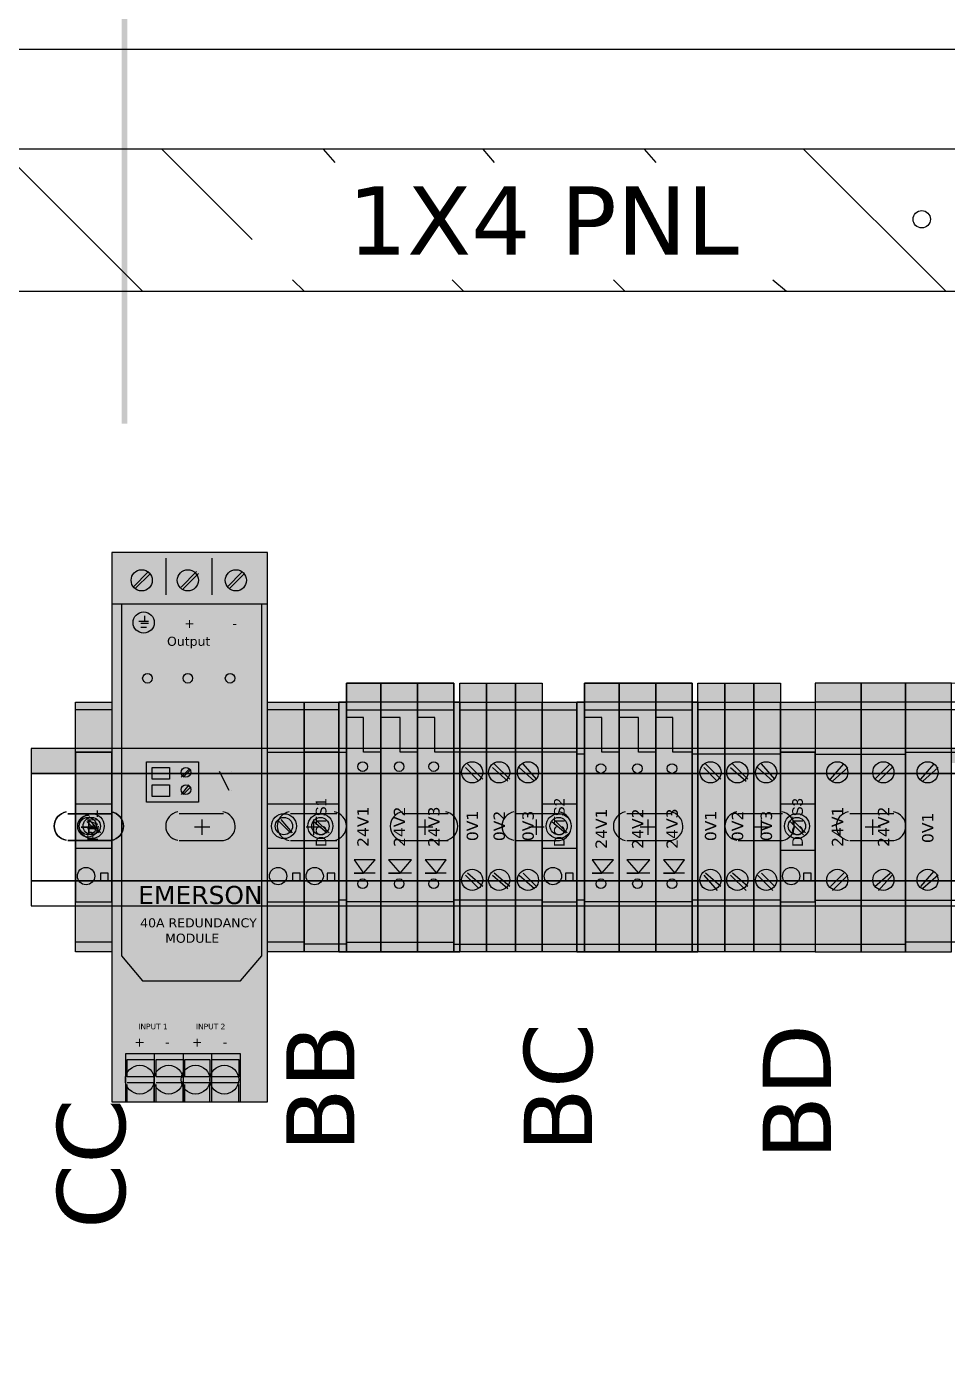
# Model space of a CAD drawing. Extents: x 4719 to 8938, y 1800 to 4482.
# Drawn here: x 6880.3 to 7083.3, y 3976.3 to 4267.4 of the extents above; entities that cross this region are included whole.
import ezdxf

# ---------------------------------------------------------------- set-up
doc = ezdxf.new("R2010")
doc.units = 0
doc.header["$LTSCALE"] = 10
doc.header["$MEASUREMENT"] = 0
doc.layers.add('G02-1-PRDXXXX-E-MRIO-01-P01-01$0$ANNOTATION', color=7, linetype='Continuous')
doc.styles.add('G02-1-PRDXXXX-E-MRIO-01-P01-01$0$PDF Swiss721BT-BoldCondensed', font='arial.ttf')
doc.styles.add('G02-1-PRDXXXX-E-MRIO-01-P01-01$0$PDF Verdana', font='verdana.ttf')

# ---------------------------------------------------------------- blocks, each defined once
blk = doc.blocks.new('G02-1-PRDXXXX-E-MRIO-01-P01-01$0$DV-54809-ZX-350-001')
at = {"layer": 'G02-1-PRDXXXX-E-MRIO-01-P01-01$0$ANNOTATION', "lineweight": 25}
for points in [[(1829.76, 2462.3), (2716.27, 2462.3), (2716.27, 1279.86), (1829.76, 1279.86)], [(1858.55, 1302.3), (2686.21, 1302.3), (2686.21, 2440.29), (1858.55, 2440.29)], [(1858.55, 2440.29), (1858.55, 2408.96), (2686.21, 2408.96), (2686.21, 2440.29)], [(1858.55, 2408.96), (2686.21, 2408.96), (2686.21, 2440.29), (1858.55, 2440.29)], [(2180.3, 2351.38), (2180.3, 2230.3), (2214.59, 2230.3), (2214.59, 2351.38)], [(2180.3, 2351.38), (2180.3, 2230.3), (2214.59, 2230.3), (2214.59, 2351.38)], [(2231.95, 2322.59), (2239.57, 2322.59), (2239.57, 2263.32), (2231.95, 2263.32)], [(2231.95, 2322.59), (2231.95, 2263.32), (2239.57, 2263.32), (2239.57, 2322.59)], [(2239.57, 2322.59), (2247.61, 2322.59), (2247.61, 2263.32), (2239.57, 2263.32)], [(2239.57, 2322.59), (2239.57, 2263.32), (2247.61, 2263.32), (2247.61, 2322.59)], [(2247.61, 2322.59), (2255.66, 2322.59), (2255.66, 2263.32), (2247.61, 2263.32)], [(2247.61, 2322.59), (2247.61, 2263.32), (2255.66, 2263.32), (2255.66, 2322.59)], [(2256.93, 2322.59), (2262.85, 2322.59), (2262.85, 2263.32), (2256.93, 2263.32), (2256.93, 2322.59), (2262.85, 2322.59), (2262.85, 2263.32), (2256.93, 2263.32)], [(2262.85, 2322.59), (2269.21, 2322.59), (2269.21, 2263.32), (2262.85, 2263.32), (2262.85, 2322.59), (2269.21, 2322.59), (2269.21, 2263.32), (2262.85, 2263.32)], [(2269.21, 2322.59), (2275.13, 2322.59), (2275.13, 2263.32), (2269.21, 2263.32), (2269.21, 2322.59), (2275.13, 2322.59), (2275.13, 2263.32), (2269.21, 2263.32)], [(2284.45, 2322.59), (2292.07, 2322.59), (2292.07, 2263.32), (2284.45, 2263.32)], [(2284.45, 2322.59), (2284.45, 2263.32), (2292.07, 2263.32), (2292.07, 2322.59)], [(2292.07, 2322.59), (2300.11, 2322.59), (2300.11, 2263.32), (2292.07, 2263.32)], [(2292.07, 2322.59), (2292.07, 2263.32), (2300.11, 2263.32), (2300.11, 2322.59)], [(2300.11, 2322.59), (2308.15, 2322.59), (2308.15, 2263.32), (2300.11, 2263.32)], [(2300.11, 2322.59), (2300.11, 2263.32), (2308.15, 2263.32), (2308.15, 2322.59)], [(2309.42, 2322.59), (2315.35, 2322.59), (2315.35, 2263.32), (2309.42, 2263.32), (2309.42, 2322.59), (2315.35, 2322.59), (2315.35, 2263.32), (2309.42, 2263.32)], [(2315.35, 2322.59), (2321.7, 2322.59), (2321.7, 2263.32), (2315.35, 2263.32), (2315.35, 2322.59), (2321.7, 2322.59), (2321.7, 2263.32), (2315.35, 2263.32)], [(2321.7, 2322.59), (2327.63, 2322.59), (2327.63, 2263.32), (2321.7, 2263.32), (2321.7, 2322.59), (2327.63, 2322.59), (2327.63, 2263.32), (2321.7, 2263.32)], [(2345.41, 2322.59), (2335.25, 2322.59), (2335.25, 2263.32), (2345.41, 2263.32), (2345.41, 2322.59), (2335.25, 2322.59), (2335.25, 2263.32), (2345.41, 2263.32)], [(2355.15, 2322.59), (2345.41, 2322.59), (2345.41, 2263.32), (2355.15, 2263.32), (2355.15, 2322.59), (2345.41, 2322.59), (2345.41, 2263.32), (2355.15, 2263.32)], [(2365.31, 2322.59), (2355.15, 2322.59), (2355.15, 2263.32), (2365.31, 2263.32), (2365.31, 2322.59), (2355.15, 2322.59), (2355.15, 2263.32), (2365.31, 2263.32)], [(2180.3, 2263.32), (2172.26, 2263.32), (2172.26, 2318.36), (2180.3, 2318.36), (2180.3, 2263.32), (2172.26, 2263.32), (2172.26, 2318.36), (2180.3, 2318.36)], [(2222.64, 2263.32), (2214.59, 2263.32), (2214.59, 2318.36), (2222.64, 2318.36), (2222.64, 2263.32), (2214.59, 2263.32), (2214.59, 2318.36), (2222.64, 2318.36)], [(2230.26, 2263.32), (2222.64, 2263.32), (2222.64, 2318.36), (2230.26, 2318.36), (2230.26, 2263.32), (2222.64, 2263.32), (2222.64, 2318.36), (2230.26, 2318.36)], [(2230.26, 2263.32), (2231.95, 2263.32), (2231.95, 2318.36), (2230.26, 2318.36)], [(2230.26, 2263.32), (2230.26, 2318.36), (2231.95, 2318.36), (2231.95, 2263.32)], [(2255.66, 2263.32), (2256.93, 2263.32), (2256.93, 2318.36), (2255.66, 2318.36)], [(2255.66, 2263.32), (2255.66, 2318.36), (2256.93, 2318.36), (2256.93, 2263.32)], [(2282.75, 2263.32), (2275.13, 2263.32), (2275.13, 2318.36), (2282.75, 2318.36), (2282.75, 2263.32), (2275.13, 2263.32), (2275.13, 2318.36), (2282.75, 2318.36)], [(2282.75, 2263.32), (2284.45, 2263.32), (2284.45, 2318.36), (2282.75, 2318.36)], [(2282.75, 2263.32), (2282.75, 2318.36), (2284.45, 2318.36), (2284.45, 2263.32)], [(2308.15, 2263.32), (2309.42, 2263.32), (2309.42, 2318.36), (2308.15, 2318.36)], [(2308.15, 2263.32), (2308.15, 2318.36), (2309.42, 2318.36), (2309.42, 2263.32)], [(2335.25, 2263.32), (2327.63, 2263.32), (2327.63, 2318.36), (2335.25, 2318.36), (2335.25, 2263.32), (2327.63, 2263.32), (2327.63, 2318.36), (2335.25, 2318.36)], [(2649.8, 2290.84), (2649.8, 2308.2), (2162.52, 2308.2), (2162.52, 2302.69), (2649.8, 2302.69), (2162.52, 2302.69), (2162.52, 2290.84), (2162.52, 2278.99), (2649.8, 2278.99), (2162.52, 2278.99), (2162.52, 2273.48), (2649.8, 2273.48)], [(2649.8, 2308.2), (2162.52, 2308.2), (2162.52, 2302.69), (2649.8, 2302.69), (2162.52, 2302.69), (2162.52, 2278.99), (2649.8, 2278.99), (2162.52, 2278.99), (2162.52, 2273.48), (2649.8, 2273.48)], [(2180.3, 2274.33), (2180.3, 2307.35), (2172.26, 2307.35), (2172.26, 2274.33), (2180.3, 2274.33), (2180.3, 2307.35), (2172.26, 2307.35), (2172.26, 2274.33)], [(2187.92, 2305.23), (2199.35, 2305.23), (2199.35, 2296.34), (2187.92, 2296.34)], [(2230.26, 2274.33), (2230.26, 2307.35), (2222.64, 2307.35), (2222.64, 2274.33), (2230.26, 2274.33), (2230.26, 2307.35), (2222.64, 2307.35), (2222.64, 2274.33)], [(2282.75, 2274.33), (2282.75, 2307.35), (2275.13, 2307.35), (2275.13, 2274.33), (2282.75, 2274.33), (2282.75, 2307.35), (2275.13, 2307.35), (2275.13, 2274.33)], [(2335.25, 2274.33), (2335.25, 2307.35), (2327.63, 2307.35), (2327.63, 2274.33), (2335.25, 2274.33), (2335.25, 2307.35), (2327.63, 2307.35), (2327.63, 2274.33)], [(2189.19, 2303.96), (2193, 2303.96), (2193, 2301.42), (2189.19, 2301.42)], [(2189.19, 2300.15), (2193, 2300.15), (2193, 2297.61), (2189.19, 2297.61)], [(2170.56, 2293.8), (2180.3, 2293.8)], [(2173.53, 2290.84), (2176.91, 2290.84)], [(2175.22, 2292.53), (2175.22, 2289.15)], [(2180.3, 2287.88), (2170.56, 2287.88)], [(2179.45, 2278.99), (2179.45, 2280.68), (2177.76, 2280.68), (2177.76, 2278.99)], [(2221.79, 2278.99), (2221.79, 2280.68), (2220.1, 2280.68), (2220.1, 2278.99)], [(2229.41, 2278.99), (2229.41, 2280.68), (2227.72, 2280.68), (2227.72, 2278.99)], [(2281.91, 2278.99), (2281.91, 2280.68), (2280.21, 2280.68), (2280.21, 2278.99)], [(2334.4, 2278.99), (2334.4, 2280.68), (2332.71, 2280.68), (2332.71, 2278.99)], [(2189.61, 2235.8), (2183.69, 2235.8), (2183.69, 2239.61), (2189.61, 2239.61)]]:
    blk.add_lwpolyline(points, close=True, dxfattribs=at)
for points in [[(2155.74, 2440.29), (2187.07, 2408.96)], [(2191.31, 2440.29), (2211.2, 2420.39)], [(2226.87, 2440.29), (2229.41, 2437.32)], [(2262.01, 2440.29), (2264.55, 2437.32)], [(2297.57, 2440.29), (2300.11, 2437.32)], [(2332.71, 2440.29), (2364.04, 2408.96)], [(2220.1, 2411.5), (2222.64, 2408.96)], [(2255.23, 2411.5), (2257.77, 2408.96)], [(2290.8, 2411.5), (2293.34, 2408.96)], [(2325.94, 2411.5), (2328.9, 2408.96)], [(2192.15, 2350.11), (2192.15, 2342.07)], [(2202.31, 2350.11), (2202.31, 2342.07)], [(2188.34, 2347.15), (2184.96, 2343.76)], [(2185.38, 2343.34), (2188.77, 2346.72)], [(2198.93, 2347.15), (2195.54, 2343.76)], [(2195.96, 2343.34), (2199.35, 2346.72)], [(2209.09, 2347.15), (2205.7, 2343.76)], [(2206.12, 2343.34), (2209.51, 2346.72)], [(2214.59, 2339.95), (2180.3, 2339.95)], [(2182.42, 2339.95), (2182.42, 2262.48), (2187.07, 2256.97), (2208.66, 2256.97), (2213.32, 2262.48), (2213.32, 2339.95)], [(2187.5, 2337.41), (2187.5, 2336.14)], [(2188.34, 2336.14), (2186.23, 2336.14)], [(2188.34, 2335.72), (2186.65, 2335.72)], [(2187.92, 2334.87), (2186.65, 2334.87)], [(2180.3, 2316.66), (2172.26, 2316.66)], [(2230.26, 2316.66), (2222.64, 2316.66), (2214.59, 2316.66)], [(2255.66, 2318.36), (2247.61, 2318.36), (2239.57, 2318.36), (2231.95, 2318.36)], [(2231.95, 2316.66), (2239.57, 2316.66), (2247.61, 2316.66), (2255.66, 2316.66)], [(2256.93, 2318.36), (2262.85, 2318.36), (2269.21, 2318.36), (2275.13, 2318.36)], [(2256.93, 2316.66), (2262.85, 2316.66), (2269.21, 2316.66), (2275.13, 2316.66), (2282.75, 2316.66)], [(2308.15, 2318.36), (2300.11, 2318.36), (2292.07, 2318.36), (2284.45, 2318.36)], [(2284.45, 2316.66), (2292.07, 2316.66), (2300.11, 2316.66), (2308.15, 2316.66)], [(2309.42, 2318.36), (2315.35, 2318.36), (2321.7, 2318.36), (2327.63, 2318.36)], [(2383.09, 2316.66), (2375.04, 2316.66), (2365.31, 2316.66), (2355.15, 2316.66), (2345.41, 2316.66), (2335.25, 2316.66), (2327.63, 2316.66), (2321.7, 2316.66), (2315.35, 2316.66), (2309.42, 2316.66)], [(2375.04, 2318.36), (2365.31, 2318.36), (2355.15, 2318.36), (2345.41, 2318.36), (2335.25, 2318.36)], [(2239.57, 2307.35), (2235.76, 2307.35), (2235.76, 2314.97), (2231.95, 2314.97)], [(2247.61, 2307.35), (2243.8, 2307.35), (2243.8, 2314.97), (2239.57, 2314.97)], [(2282.75, 2307.35), (2275.13, 2307.35), (2269.21, 2307.35), (2262.85, 2307.35), (2256.93, 2307.35), (2255.66, 2307.35), (2251.42, 2307.35), (2251.42, 2314.97), (2247.61, 2314.97)], [(2292.07, 2307.35), (2288.26, 2307.35), (2288.26, 2314.97), (2284.45, 2314.97)], [(2300.11, 2307.35), (2296.3, 2307.35), (2296.3, 2314.97), (2292.07, 2314.97)], [(2308.15, 2307.35), (2303.92, 2307.35), (2303.92, 2314.97), (2300.11, 2314.97)], [(2172.26, 2307.35), (2180.3, 2307.35)], [(2214.59, 2307.35), (2222.64, 2307.35), (2230.26, 2307.35), (2231.95, 2307.35)], [(2284.45, 2306.93), (2282.75, 2306.93)], [(2327.63, 2306.93), (2321.7, 2306.93), (2315.35, 2306.93), (2309.42, 2306.93), (2308.15, 2306.93)], [(2327.63, 2307.35), (2335.25, 2307.35)], [(2335.25, 2306.93), (2345.41, 2306.93), (2355.15, 2306.93)], [(2355.15, 2307.35), (2365.31, 2307.35), (2375.04, 2307.35), (2383.09, 2307.35)], [(2197.23, 2303.54), (2195.54, 2301.85)], [(2195.96, 2301.85), (2197.66, 2303.54)], [(2206.12, 2298.88), (2204.01, 2303.12)], [(2206.55, 2303.12), (2206.55, 2303.12)], [(2258.2, 2303.96), (2261.16, 2301)], [(2262.01, 2301.42), (2258.62, 2304.81)], [(2264.12, 2303.96), (2267.51, 2301)], [(2267.94, 2301.42), (2264.55, 2304.81)], [(2270.05, 2303.96), (2273.44, 2301)], [(2273.86, 2301.42), (2270.9, 2304.81)], [(2310.69, 2303.96), (2313.66, 2301)], [(2314.5, 2301.42), (2311.12, 2304.81)], [(2316.62, 2303.96), (2320.01, 2301)], [(2320.43, 2301.42), (2317.04, 2304.81)], [(2322.55, 2303.96), (2325.94, 2301)], [(2326.36, 2301.42), (2323.4, 2304.81)], [(2338.64, 2301.42), (2341.6, 2304.81)], [(2342.45, 2303.96), (2339.06, 2301)], [(2348.37, 2301.42), (2351.76, 2304.81)], [(2352.18, 2303.96), (2349.22, 2301)], [(2358.53, 2301.42), (2361.5, 2304.81)], [(2362.34, 2303.96), (2358.96, 2301)], [(2197.23, 2300.15), (2195.54, 2298.04)], [(2195.96, 2298.04), (2197.66, 2299.73)], [(2206.55, 2298.88), (2206.55, 2298.88)], [(2180.3, 2295.92), (2172.26, 2295.92)], [(2204.85, 2293.8), (2195.12, 2293.8)], [(2230.26, 2295.92), (2222.64, 2295.92), (2214.59, 2295.92)], [(2229.83, 2293.8), (2219.67, 2293.8)], [(2254.39, 2293.8), (2244.23, 2293.8)], [(2278.94, 2293.8), (2269.21, 2293.8)], [(2282.75, 2295.92), (2275.13, 2295.92)], [(2303.5, 2293.8), (2293.76, 2293.8)], [(2328.05, 2293.8), (2318.31, 2293.8)], [(2335.25, 2295.92), (2327.63, 2295.92)], [(2352.61, 2293.8), (2342.87, 2293.8)], [(2176.91, 2290.84), (2173.95, 2290.84)], [(2174.8, 2292.11), (2177.34, 2289.57)], [(2175.22, 2289.15), (2175.22, 2292.53), (2177.76, 2289.57)], [(2201.89, 2290.84), (2198.5, 2290.84)], [(2200.2, 2289.15), (2200.2, 2292.53)], [(2217.13, 2292.11), (2219.67, 2289.57)], [(2220.1, 2289.57), (2217.56, 2292.53)], [(2226.45, 2290.84), (2223.06, 2290.84)], [(2224.75, 2289.15), (2224.75, 2292.53)], [(2224.75, 2292.11), (2227.72, 2289.57)], [(2228.14, 2289.57), (2225.18, 2292.53)], [(2251, 2290.84), (2247.61, 2290.84)], [(2249.31, 2289.15), (2249.31, 2292.53)], [(2256.93, 2290.84), (2256.93, 2290.84)], [(2262.85, 2290.84), (2262.85, 2290.84)], [(2269.21, 2290.84), (2269.21, 2290.84)], [(2275.56, 2290.84), (2272.17, 2290.84)], [(2273.86, 2289.15), (2273.86, 2292.53)], [(2277.25, 2292.11), (2280.21, 2289.57)], [(2280.64, 2289.57), (2277.67, 2292.53)], [(2300.11, 2290.84), (2296.72, 2290.84)], [(2298.42, 2289.15), (2298.42, 2292.53)], [(2309.42, 2290.84), (2309.42, 2290.84)], [(2315.35, 2290.84), (2315.35, 2290.84)], [(2325.09, 2290.84), (2321.7, 2290.84)], [(2321.7, 2290.84), (2321.7, 2290.84)], [(2323.4, 2289.15), (2323.4, 2292.53)], [(2329.75, 2292.11), (2332.71, 2289.15)], [(2333.13, 2289.57), (2330.17, 2292.53)], [(2335.25, 2290.84), (2335.25, 2290.84)], [(2345.41, 2290.84), (2345.41, 2290.84)], [(2349.64, 2290.84), (2346.26, 2290.84)], [(2347.95, 2289.15), (2347.95, 2292.53)], [(2355.15, 2290.84), (2355.15, 2290.84)], [(2219.67, 2287.88), (2229.83, 2287.88)], [(2172.26, 2286.18), (2180.3, 2286.18)], [(2214.59, 2286.18), (2222.64, 2286.18), (2230.26, 2286.18)], [(2275.13, 2286.18), (2282.75, 2286.18)], [(2327.63, 2285.76), (2335.25, 2285.76)], [(2238.3, 2280.68), (2233.64, 2280.68), (2235.76, 2280.68), (2238.3, 2283.64), (2233.64, 2283.64), (2235.76, 2280.68)], [(2246.34, 2280.68), (2241.26, 2280.68), (2243.8, 2280.68), (2246.34, 2283.64), (2241.26, 2283.64), (2243.8, 2280.68)], [(2253.96, 2280.68), (2249.31, 2280.68), (2251.85, 2280.68), (2253.96, 2283.64), (2249.31, 2283.64), (2251.85, 2280.68)], [(2290.8, 2280.68), (2286.14, 2280.68), (2288.26, 2280.68), (2290.8, 2283.64), (2286.14, 2283.64), (2288.26, 2280.68)], [(2298.84, 2280.68), (2293.76, 2280.68), (2296.3, 2280.68), (2298.84, 2283.64), (2293.76, 2283.64), (2296.3, 2280.68)], [(2306.46, 2280.68), (2301.8, 2280.68), (2304.34, 2280.68), (2306.46, 2283.64), (2301.8, 2283.64), (2304.34, 2280.68)], [(2258.2, 2280.26), (2261.16, 2277.29)], [(2262.01, 2277.72), (2258.62, 2280.68)], [(2264.12, 2280.26), (2267.51, 2277.29)], [(2267.94, 2277.72), (2264.55, 2280.68)], [(2270.05, 2280.26), (2273.44, 2277.29)], [(2273.86, 2277.72), (2270.9, 2280.68)], [(2310.69, 2280.26), (2313.66, 2276.87)], [(2314.5, 2277.72), (2311.12, 2280.68)], [(2316.62, 2280.26), (2320.01, 2276.87)], [(2320.43, 2277.72), (2317.04, 2280.68)], [(2322.55, 2280.26), (2325.94, 2276.87)], [(2326.36, 2277.72), (2323.4, 2280.68)], [(2338.64, 2277.72), (2341.6, 2280.68)], [(2342.45, 2280.26), (2339.06, 2276.87)], [(2348.37, 2277.72), (2351.76, 2280.68)], [(2352.18, 2280.26), (2349.22, 2276.87)], [(2358.53, 2277.72), (2361.5, 2281.1)], [(2362.34, 2280.26), (2358.96, 2277.29)], [(2172.26, 2274.33), (2180.3, 2274.33)], [(2214.59, 2274.33), (2222.64, 2274.33), (2230.26, 2274.33)], [(2231.95, 2274.75), (2230.26, 2274.75)], [(2255.66, 2274.33), (2247.61, 2274.33), (2239.57, 2274.33), (2231.95, 2274.33)], [(2275.13, 2274.75), (2269.21, 2274.75), (2262.85, 2274.75), (2256.93, 2274.75), (2255.66, 2274.75)], [(2275.13, 2274.33), (2282.75, 2274.33)], [(2284.45, 2274.75), (2282.75, 2274.75)], [(2308.15, 2274.33), (2300.11, 2274.33), (2292.07, 2274.33), (2284.45, 2274.33)], [(2327.63, 2274.75), (2321.7, 2274.75), (2315.35, 2274.75), (2309.42, 2274.75), (2308.15, 2274.75)], [(2327.63, 2274.33), (2335.25, 2274.33)], [(2335.25, 2274.75), (2345.41, 2274.75), (2355.15, 2274.75), (2365.31, 2274.75), (2375.04, 2274.75)], [(2180.3, 2265.44), (2172.26, 2265.44)], [(2222.64, 2265.44), (2214.59, 2265.44)], [(2231.95, 2265.02), (2230.26, 2265.02), (2222.64, 2265.02)], [(2231.95, 2265.44), (2239.57, 2265.44), (2247.61, 2265.44), (2255.66, 2265.44)], [(2255.66, 2265.02), (2256.93, 2265.02), (2262.85, 2265.02), (2269.21, 2265.02), (2275.13, 2265.02), (2282.75, 2265.02), (2284.45, 2265.02), (2292.07, 2265.02), (2300.11, 2265.02), (2308.15, 2265.02), (2309.42, 2265.02), (2315.35, 2265.02), (2321.7, 2265.02), (2327.63, 2265.02), (2335.25, 2265.02), (2345.41, 2265.02), (2355.15, 2265.02)], [(2375.04, 2265.44), (2365.31, 2265.44), (2355.15, 2265.44)], [(2189.61, 2230.3), (2208.66, 2230.3), (2208.66, 2240.88), (2183.26, 2240.88), (2183.26, 2230.3), (2202.31, 2230.3), (2202.31, 2240.88)], [(2189.61, 2240.88), (2189.61, 2230.3), (2189.61, 2234.11)], [(2202.31, 2235.8), (2202.31, 2239.61), (2208.24, 2239.61), (2208.24, 2235.8), (2202.31, 2235.8), (2190.04, 2235.8), (2190.04, 2239.61), (2195.96, 2239.61), (2195.96, 2235.8)], [(2195.96, 2240.88), (2195.96, 2230.3), (2195.96, 2234.11)], [(2196.39, 2235.8), (2196.39, 2239.61), (2201.89, 2239.61), (2201.89, 2235.8)], [(2183.69, 2234.53), (2189.61, 2234.53)], [(2183.69, 2230.3), (2183.69, 2234.11)], [(2190.04, 2234.53), (2202.31, 2234.53), (2208.24, 2234.53)], [(2190.04, 2230.3), (2190.04, 2234.11)], [(2196.39, 2230.3), (2196.39, 2234.11)], [(2201.89, 2230.3), (2201.89, 2234.11)], [(2202.31, 2230.3), (2202.31, 2234.11)], [(2208.24, 2230.3), (2208.24, 2234.11)]]:
    blk.add_lwpolyline(points, dxfattribs=at)
at = {"layer": 'G02-1-PRDXXXX-E-MRIO-01-P01-01$0$ANNOTATION', "color": 7, "lineweight": 0, "true_color": 0xffffff}
for points in [[(2180.3, 2351.38), (2180.3, 2230.3)], [(2231.95, 2322.59), (2239.57, 2322.59), (2247.61, 2322.59), (2255.66, 2322.59)], [(2256.93, 2322.59), (2262.85, 2322.59), (2269.21, 2322.59), (2275.13, 2322.59)], [(2284.45, 2322.59), (2292.07, 2322.59), (2300.11, 2322.59), (2308.15, 2322.59)], [(2309.42, 2322.59), (2315.35, 2322.59), (2321.7, 2322.59), (2327.63, 2322.59)], [(2375.04, 2322.59), (2365.31, 2322.59), (2355.15, 2322.59), (2345.41, 2322.59), (2335.25, 2322.59)], [(2180.3, 2274.33), (2180.3, 2307.35)], [(2230.26, 2274.33), (2230.26, 2307.35)], [(2282.75, 2274.33), (2282.75, 2307.35)], [(2335.25, 2274.33), (2335.25, 2307.35)], [(2162.52, 2290.84), (2162.52, 2273.48), (2162.52, 2302.69), (2162.52, 2273.48)], [(2180.3, 2263.32), (2172.26, 2263.32)], [(2231.95, 2263.32), (2230.26, 2263.32), (2222.64, 2263.32), (2214.59, 2263.32)], [(2255.66, 2263.32), (2256.93, 2263.32)], [(2284.45, 2263.32), (2282.75, 2263.32), (2275.13, 2263.32)], [(2308.15, 2263.32), (2309.42, 2263.32)], [(2335.25, 2263.32), (2327.63, 2263.32)]]:
    blk.add_lwpolyline(points, dxfattribs=at)
at = {"layer": 'G02-1-PRDXXXX-E-MRIO-01-P01-01$0$ANNOTATION', "lineweight": 25}
for points in [[(2170.22, 2294.18, 0.839134), (2170.22, 2287.93, -0.839134)], [(2180.19, 2287.92, 0.845036), (2180.19, 2294.19, -0.845036)]]:
    blk.add_lwpolyline(points, format="xyb", close=True, dxfattribs=at)
for points in [[(2195.12, 2287.88), (2204.85, 2287.88, 0.845072), (2204.75, 2294.18)], [(2244.31, 2294.18, 0.839134), (2244.23, 2287.88), (2254.39, 2287.88)], [(2269.21, 2287.88), (2278.94, 2287.88, 0.845072), (2278.83, 2294.18)], [(2293.76, 2287.88), (2303.5, 2287.88, 0.845072), (2303.39, 2294.18)], [(2318.31, 2287.88), (2328.05, 2287.88, 0.845072), (2327.94, 2294.18)], [(2342.87, 2287.88), (2352.61, 2287.88, 0.845072), (2352.5, 2294.18)]]:
    blk.add_lwpolyline(points, format="xyb", dxfattribs=at)
for centre, radius in [((2358.74, 2424.83), 1.91), ((2186.86, 2345.24), 2.33), ((2197.02, 2345.24), 2.33), ((2207.61, 2345.24), 2.33), ((2187.29, 2335.93), 2.33), ((2188.13, 2323.65), 1.06), ((2197.02, 2323.65), 1.06), ((2206.34, 2323.65), 1.06), ((2235.55, 2304.18), 1.06), ((2243.59, 2304.18), 1.06), ((2251.21, 2304.18), 1.06), ((2259.68, 2302.91), 2.33), ((2265.61, 2302.91), 2.33), ((2271.96, 2302.91), 2.33), ((2312.18, 2302.91), 2.33), ((2318.1, 2302.91), 2.33), ((2324.45, 2302.91), 2.33), ((2340.12, 2302.91), 2.33), ((2350.28, 2302.91), 2.33), ((2360.02, 2302.91), 2.33), ((2196.6, 2302.91), 1.06), ((2288.04, 2303.75), 1.06), ((2296.09, 2303.75), 1.06), ((2303.71, 2303.75), 1.06), ((2196.6, 2299.1), 1.06), ((2175.85, 2291.05), 2.75), ((2218.19, 2291.05), 2.75), ((2226.23, 2291.05), 2.75), ((2278.73, 2291.05), 2.75), ((2331.23, 2291.05), 2.75), ((2175.01, 2291.05), 1.91), ((2175.86, 2291.05), 1.91), ((2218.19, 2291.05), 1.91), ((2226.24, 2291.05), 1.91), ((2278.73, 2291.05), 1.91), ((2331.23, 2291.05), 1.91), ((2174.59, 2280.04), 1.91), ((2216.92, 2280.04), 1.91), ((2224.97, 2280.04), 1.91), ((2277.46, 2280.04), 1.91), ((2329.96, 2280.04), 1.91), ((2235.55, 2278.35), 1.06), ((2243.59, 2278.35), 1.06), ((2251.21, 2278.35), 1.06), ((2259.68, 2279.2), 2.33), ((2265.61, 2279.2), 2.33), ((2271.96, 2279.2), 2.33), ((2288.04, 2278.35), 1.06), ((2296.09, 2278.35), 1.06), ((2303.71, 2278.35), 1.06), ((2312.18, 2279.2), 2.33), ((2318.1, 2279.2), 2.33), ((2324.45, 2279.2), 2.33), ((2340.12, 2279.2), 2.33), ((2350.28, 2279.2), 2.33), ((2360.02, 2279.2), 2.33), ((2186.44, 2235.17), 3.18), ((2192.79, 2235.17), 3.18), ((2198.72, 2235.17), 3.18), ((2205.07, 2235.17), 3.18)]:
    blk.add_circle(centre, radius, dxfattribs=at)
for centre, radius, start, end in [((2175.01, 2291.05), 2.33, 90.0546, 0.0015), ((2195.33, 2291.05), 3.17, 99.9313, 260.0681), ((2219.88, 2291.05), 3.18, 100.0498, 259.9495), ((2228.77, 2291.05), 3.18, 279.6287, 80.4296), ((2253.33, 2291.05), 3.18, 279.6287, 80.4296), ((2269.41, 2291.05), 3.17, 99.9313, 260.0681), ((2293.97, 2291.05), 3.18, 100.0498, 259.9495), ((2318.52, 2291.05), 3.17, 99.9998, 259.9995), ((2343.08, 2291.05), 3.18, 100.0489, 259.9504)]:
    blk.add_arc(centre, radius, start, end, dxfattribs=at)
at = {"layer": 'G02-1-PRDXXXX-E-MRIO-01-P01-01$0$ANNOTATION', "transparency": 33554559}
for points in [[(2183.69, 2504.64), (2182.42, 2504.64), (2183.69, 2379.75)], [(2182.42, 2504.64), (2183.69, 2379.75), (2182.42, 2379.75)]]:
    blk.add_solid(points, dxfattribs=at)
at = {"layer": 'G02-1-PRDXXXX-E-MRIO-01-P01-01$0$ANNOTATION', "color": 7, "true_color": 0xffffff, "transparency": 33554559}
for points in [[(2214.59, 2351.38), (2214.59, 2230.3), (2180.3, 2351.38)], [(2214.59, 2230.3), (2180.3, 2351.38), (2180.3, 2230.3)], [(2231.95, 2263.32), (2239.57, 2263.32), (2231.95, 2322.59)], [(2239.57, 2263.32), (2231.95, 2322.59), (2239.57, 2322.59)], [(2239.57, 2263.32), (2247.61, 2263.32), (2239.57, 2322.59)], [(2247.61, 2263.32), (2239.57, 2322.59), (2247.61, 2322.59)], [(2247.61, 2263.32), (2255.66, 2263.32), (2247.61, 2322.59)], [(2255.66, 2263.32), (2247.61, 2322.59), (2255.66, 2322.59)], [(2256.93, 2263.32), (2262.85, 2263.32), (2256.93, 2322.59)], [(2262.85, 2263.32), (2256.93, 2322.59), (2262.85, 2322.59)], [(2262.85, 2263.32), (2269.21, 2263.32), (2262.85, 2322.59)], [(2269.21, 2263.32), (2262.85, 2322.59), (2269.21, 2322.59)], [(2269.21, 2263.32), (2275.13, 2263.32), (2269.21, 2322.59)], [(2275.13, 2263.32), (2269.21, 2322.59), (2275.13, 2322.59)], [(2284.45, 2263.32), (2292.07, 2263.32), (2284.45, 2322.59)], [(2292.07, 2263.32), (2284.45, 2322.59), (2292.07, 2322.59)], [(2292.07, 2263.32), (2300.11, 2263.32), (2292.07, 2322.59)], [(2300.11, 2263.32), (2292.07, 2322.59), (2300.11, 2322.59)], [(2300.11, 2263.32), (2308.15, 2263.32), (2300.11, 2322.59)], [(2308.15, 2263.32), (2300.11, 2322.59), (2308.15, 2322.59)], [(2309.42, 2263.32), (2315.35, 2263.32), (2309.42, 2322.59)], [(2315.35, 2263.32), (2309.42, 2322.59), (2315.35, 2322.59)], [(2315.35, 2263.32), (2321.7, 2263.32), (2315.35, 2322.59)], [(2321.7, 2263.32), (2315.35, 2322.59), (2321.7, 2322.59)], [(2321.7, 2263.32), (2327.63, 2263.32), (2321.7, 2322.59)], [(2327.63, 2263.32), (2321.7, 2322.59), (2327.63, 2322.59)], [(2345.41, 2263.32), (2335.25, 2263.32), (2345.41, 2322.59)], [(2335.25, 2263.32), (2345.41, 2322.59), (2335.25, 2322.59)], [(2355.15, 2263.32), (2345.41, 2263.32), (2355.15, 2322.59)], [(2345.41, 2263.32), (2355.15, 2322.59), (2345.41, 2322.59)], [(2365.31, 2263.32), (2355.15, 2263.32), (2365.31, 2322.59)], [(2355.15, 2263.32), (2365.31, 2322.59), (2355.15, 2322.59)], [(2180.3, 2318.36), (2172.26, 2318.36), (2180.3, 2263.32)], [(2172.26, 2318.36), (2180.3, 2263.32), (2172.26, 2263.32)], [(2222.64, 2318.36), (2214.59, 2318.36), (2222.64, 2263.32)], [(2214.59, 2318.36), (2222.64, 2263.32), (2214.59, 2263.32)], [(2230.26, 2318.36), (2222.64, 2318.36), (2230.26, 2263.32)], [(2222.64, 2318.36), (2230.26, 2263.32), (2222.64, 2263.32)], [(2230.26, 2318.36), (2231.95, 2318.36), (2230.26, 2263.32)], [(2231.95, 2318.36), (2230.26, 2263.32), (2231.95, 2263.32)], [(2255.66, 2318.36), (2256.93, 2318.36), (2255.66, 2263.32)], [(2256.93, 2318.36), (2255.66, 2263.32), (2256.93, 2263.32)], [(2282.75, 2318.36), (2275.13, 2318.36), (2282.75, 2263.32)], [(2275.13, 2318.36), (2282.75, 2263.32), (2275.13, 2263.32)], [(2282.75, 2318.36), (2284.45, 2318.36), (2282.75, 2263.32)], [(2284.45, 2318.36), (2282.75, 2263.32), (2284.45, 2263.32)], [(2308.15, 2318.36), (2309.42, 2318.36), (2308.15, 2263.32)], [(2309.42, 2318.36), (2308.15, 2263.32), (2309.42, 2263.32)], [(2335.25, 2318.36), (2327.63, 2318.36), (2335.25, 2263.32)], [(2327.63, 2318.36), (2335.25, 2263.32), (2327.63, 2263.32)], [(2649.8, 2308.2), (2162.52, 2308.2), (2162.52, 2302.69)], [(2172.26, 2274.33), (2172.26, 2307.35), (2180.3, 2274.33)], [(2172.26, 2307.35), (2180.3, 2274.33), (2180.3, 2307.35)], [(2222.64, 2274.33), (2222.64, 2307.35), (2230.26, 2274.33)], [(2222.64, 2307.35), (2230.26, 2274.33), (2230.26, 2307.35)], [(2275.13, 2274.33), (2275.13, 2307.35), (2282.75, 2274.33)], [(2275.13, 2307.35), (2282.75, 2274.33), (2282.75, 2307.35)], [(2327.63, 2274.33), (2327.63, 2307.35), (2335.25, 2274.33)], [(2327.63, 2307.35), (2335.25, 2274.33), (2335.25, 2307.35)]]:
    blk.add_solid(points, dxfattribs=at)
at = {"layer": 'G02-1-PRDXXXX-E-MRIO-01-P01-01$0$ANNOTATION', "attachment_point": 4, "style": 'G02-1-PRDXXXX-E-MRIO-01-P01-01$0$PDF Verdana'}
for s, insert, char_height in [('1X4 PNL', (2232.24, 2424.57), 15.016), ('+', (2196.25, 2335.76), 2), ('-', (2206.84, 2335.76), 2), ('Output', (2192.44, 2331.52), 2.002), ('EMERSON', (2186.09, 2275.83), 4.004), ('40A REDUNDANCY', (2186.52, 2269.72), 2.0019), ('MODULE', (2192.02, 2266.33), 2.002), ('INPUT 1', (2186.09, 2246.87), 1.201), ('INPUT 2', (2198.79, 2246.87), 1.201), ('+', (2185.25, 2243.47), 2), ('+', (2197.95, 2243.47), 2), ('-', (2192.02, 2243.47), 2), ('-', (2204.72, 2243.47), 2)]:
    blk.add_mtext(s, dxfattribs=dict(at, insert=insert, char_height=char_height))
at = {"layer": 'G02-1-PRDXXXX-E-MRIO-01-P01-01$0$ANNOTATION', "attachment_point": 4, "rotation": 90}
for s, insert, char_height, style in [('DCTS1', (2226.4, 2286.47), 2.348, 'G02-1-PRDXXXX-E-MRIO-01-P01-01$0$PDF Swiss721BT-BoldCondensed'), ('DCTS2', (2278.89, 2286.47), 2.348, 'G02-1-PRDXXXX-E-MRIO-01-P01-01$0$PDF Swiss721BT-BoldCondensed'), ('DCTS3', (2331.38, 2286.47), 2.348, 'G02-1-PRDXXXX-E-MRIO-01-P01-01$0$PDF Swiss721BT-BoldCondensed'), ('RM1', (2176.02, 2287.74), 2.348, 'G02-1-PRDXXXX-E-MRIO-01-P01-01$0$PDF Swiss721BT-BoldCondensed'), ('24V1', (2235.61, 2286.47), 2.503, 'G02-1-PRDXXXX-E-MRIO-01-P01-01$0$PDF Verdana'), ('24V2', (2243.65, 2286.47), 2.503, 'G02-1-PRDXXXX-E-MRIO-01-P01-01$0$PDF Verdana'), ('24V3', (2251.27, 2286.47), 2.503, 'G02-1-PRDXXXX-E-MRIO-01-P01-01$0$PDF Verdana'), ('0V1', (2259.74, 2287.74), 2.503, 'G02-1-PRDXXXX-E-MRIO-01-P01-01$0$PDF Verdana'), ('0V2', (2265.66, 2287.74), 2.503, 'G02-1-PRDXXXX-E-MRIO-01-P01-01$0$PDF Verdana'), ('0V3', (2272.01, 2287.74), 2.503, 'G02-1-PRDXXXX-E-MRIO-01-P01-01$0$PDF Verdana'), ('24V1', (2288.1, 2286.05), 2.503, 'G02-1-PRDXXXX-E-MRIO-01-P01-01$0$PDF Verdana'), ('24V2', (2296.14, 2286.05), 2.503, 'G02-1-PRDXXXX-E-MRIO-01-P01-01$0$PDF Verdana'), ('24V3', (2303.76, 2286.05), 2.503, 'G02-1-PRDXXXX-E-MRIO-01-P01-01$0$PDF Verdana'), ('0V1', (2312.23, 2287.74), 2.503, 'G02-1-PRDXXXX-E-MRIO-01-P01-01$0$PDF Verdana'), ('0V2', (2318.16, 2287.74), 2.503, 'G02-1-PRDXXXX-E-MRIO-01-P01-01$0$PDF Verdana'), ('0V3', (2324.51, 2287.74), 2.503, 'G02-1-PRDXXXX-E-MRIO-01-P01-01$0$PDF Verdana'), ('24V1', (2340.17, 2286.47), 2.503, 'G02-1-PRDXXXX-E-MRIO-01-P01-01$0$PDF Verdana'), ('24V2', (2350.33, 2286.47), 2.503, 'G02-1-PRDXXXX-E-MRIO-01-P01-01$0$PDF Verdana'), ('0V1', (2360.07, 2287.32), 2.503, 'G02-1-PRDXXXX-E-MRIO-01-P01-01$0$PDF Verdana'), ('BB', (2226.22, 2219.16), 15.016, 'G02-1-PRDXXXX-E-MRIO-01-P01-01$0$PDF Verdana'), ('BC', (2278.71, 2219.16), 15.016, 'G02-1-PRDXXXX-E-MRIO-01-P01-01$0$PDF Verdana'), ('BD', (2331.2, 2217.47), 15.016, 'G02-1-PRDXXXX-E-MRIO-01-P01-01$0$PDF Verdana'), ('CC', (2175.84, 2202.23), 15.016, 'G02-1-PRDXXXX-E-MRIO-01-P01-01$0$PDF Verdana')]:
    blk.add_mtext(s, dxfattribs=dict(at, insert=insert, char_height=char_height, style=style))

msp = doc.modelspace()

# ---------------------------------------------------------------- block references
msp.add_blockref('G02-1-PRDXXXX-E-MRIO-01-P01-01$0$DV-54809-ZX-350-001', (4718.87, 1800))

doc.saveas('drawing.dxf')
